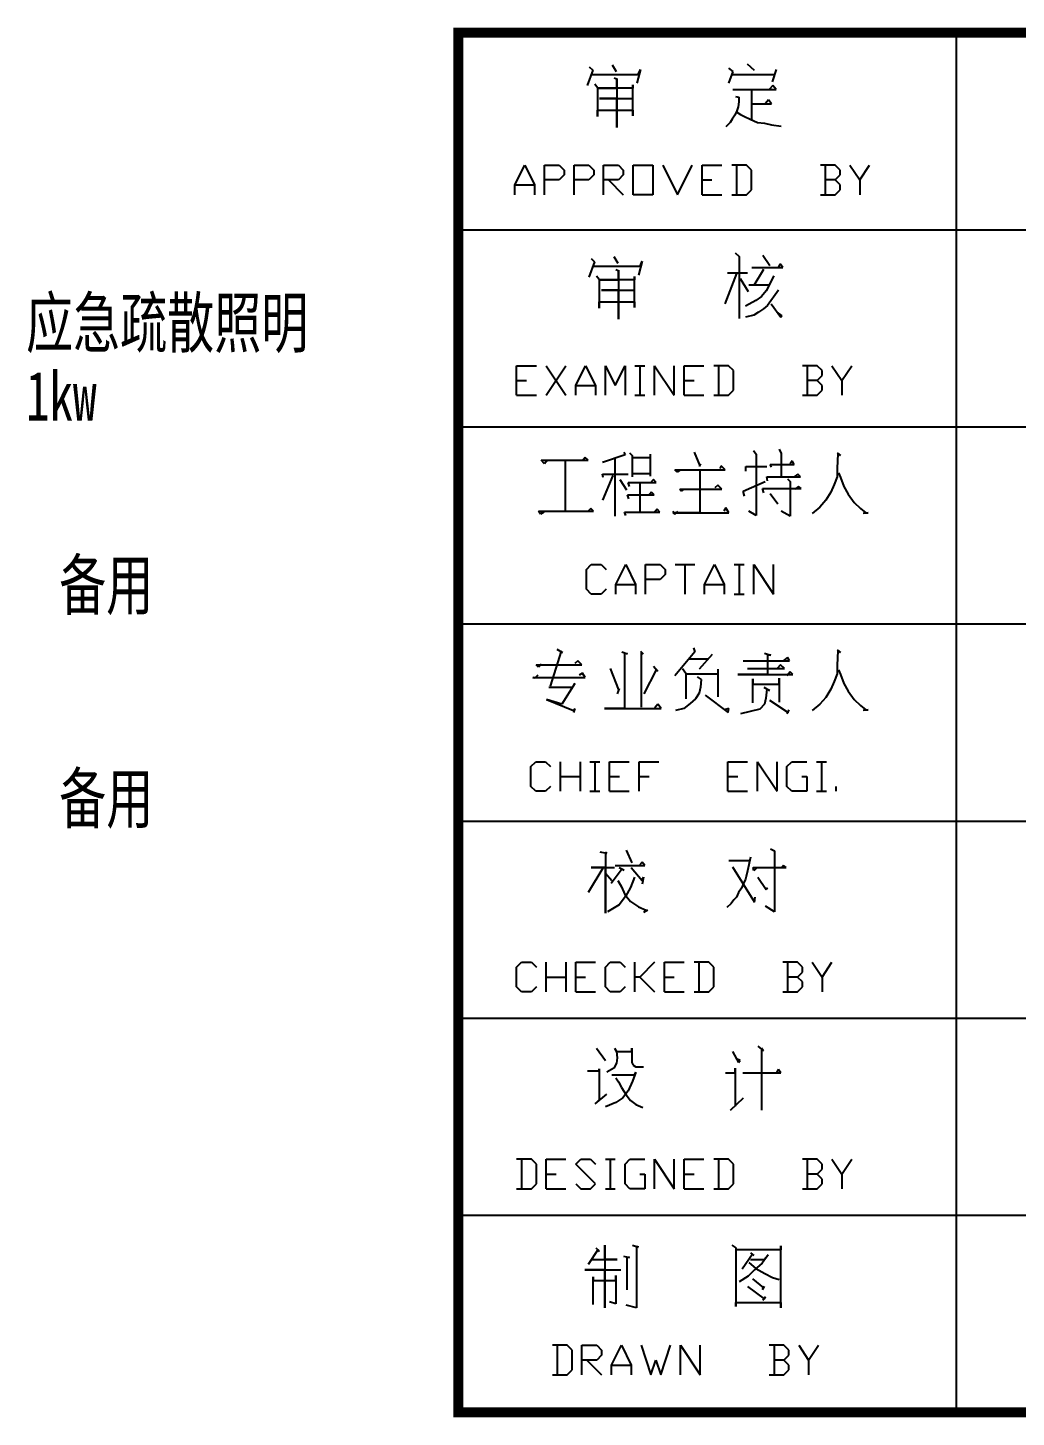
# Model space of a CAD drawing. Extents: x 12152 to 491505, y 111028 to 412681.
# Drawn here: x 74351 to 80370, y 278081 to 286541 of the extents above; entities that cross this region are included whole.
import ezdxf

# ---------------------------------------------------------------- set-up
doc = ezdxf.new("R2010")
doc.units = 0
doc.header["$LTSCALE"] = 1000
doc.header["$MEASUREMENT"] = 0
doc.linetypes.add('DASHEDX2', pattern=[38.1, 25.4, -12.7])
doc.layers.add('M', color=7, linetype='Continuous')
doc.layers.add('PUB_TITLE', color=4, linetype='Continuous')
doc.styles.add('-宋体', font='', dxfattribs={"width": 0.75})
doc.styles.get('-宋体').set_extended_font_data('SimSun')

# ---------------------------------------------------------------- blocks, each defined once
blk = doc.blocks.new('A$C79205BDE')
at = {"layer": 'PUB_TITLE'}
for p, q in [((2550.8, 19325), (2550.8, 12345.4)), ((706.6, 19134.8), (678.6, 19057.8)), ((689.1, 19152.3), (706.6, 19134.8)), ((696.1, 19113.8), (937.6, 19113.8)), ((804.6, 19162.8), (825.6, 19127.8)), ((948.1, 19138.3), (930.6, 19068.3)), ((937.6, 19113.8), (948.1, 19138.3)), ((1396.1, 19145.3), (1417.1, 19127.8)), ((1417.1, 19127.8), (1396.1, 19068.3)), ((1410.1, 19113.8), (1630.6, 19113.8)), ((1490.6, 19166.3), (1525.6, 19134.8)), ((1637.6, 19138.3), (1616.6, 19075.3)), ((717.1, 19064.8), (731.1, 19047.3)), ((731.1, 19047.3), (731.1, 18900.3)), ((734.6, 19043.8), (829.1, 19043.8)), ((909.6, 19043.8), (734.6, 19043.8)), ((815.1, 19096.3), (832.6, 19089.3)), ((829.1, 19089.3), (829.1, 18844.3)), ((829.1, 19043.8), (829.1, 19089.3)), ((909.6, 19061.3), (909.6, 19043.8)), ((909.6, 18903.8), (909.6, 19061.3)), ((1417.1, 19036.8), (1637.6, 19036.8)), ((1620.1, 19057.8), (1602.6, 19036.8)), ((1637.6, 19036.8), (1620.1, 19057.8)), ((741.6, 18991.3), (909.6, 18991.3)), ((829.1, 18991.3), (741.6, 18991.3)), ((829.1, 18844.3), (829.1, 18991.3)), ((1431.1, 19001.8), (1448.6, 18998.3)), ((1448.6, 18973.8), (1445.1, 18949.3)), ((1448.6, 18998.3), (1448.6, 18973.8)), ((1511.6, 19033.3), (1511.6, 18886.3)), ((1599.1, 18984.3), (1581.6, 18963.3)), ((1613.1, 18963.3), (1599.1, 18984.3)), ((731.1, 18931.8), (909.6, 18931.8)), ((731.1, 18900.3), (731.1, 18931.8)), ((909.6, 18931.8), (909.6, 18903.8)), ((1427.6, 18907.3), (1413.6, 18886.3)), ((1438.1, 18928.3), (1427.6, 18907.3)), ((1445.1, 18949.3), (1438.1, 18928.3)), ((1438.1, 18921.3), (1455.6, 18910.8)), ((1455.6, 18910.8), (1476.6, 18900.3)), ((1476.6, 18900.3), (1504.6, 18886.3)), ((1518.6, 18963.3), (1613.1, 18963.3)), ((1403.1, 18868.8), (1382.1, 18847.8)), ((1413.6, 18886.3), (1403.1, 18868.8)), ((1504.6, 18886.3), (1543.1, 18868.8)), ((1543.1, 18868.8), (1578.1, 18865.3)), ((1578.1, 18865.3), (1613.1, 18858.3)), ((1613.1, 18858.3), (1662.1, 18851.3)), ((311.7, 18553.1), (361.7, 18653.1)), ((361.7, 18653.1), (411.7, 18553.1)), ((461.7, 18653.1), (536.7, 18653.1)), ((461.7, 18503.1), (461.7, 18653.1)), ((536.7, 18653.1), (561.7, 18628.1)), ((561.7, 18628.1), (561.7, 18603.1)), ((611.7, 18653.1), (686.7, 18653.1)), ((611.7, 18503.1), (611.7, 18653.1)), ((686.7, 18653.1), (711.7, 18628.1)), ((711.7, 18628.1), (711.7, 18603.1)), ((761.7, 18653.1), (836.7, 18653.1)), ((761.7, 18503.1), (761.7, 18653.1)), ((836.7, 18653.1), (861.7, 18628.1)), ((861.7, 18628.1), (861.7, 18603.1)), ((911.7, 18653.1), (1011.7, 18653.1)), ((911.7, 18503.1), (911.7, 18653.1)), ((1011.7, 18653.1), (1011.7, 18503.1)), ((1061.7, 18653.1), (1136.7, 18503.1)), ((1136.7, 18503.1), (1211.7, 18653.1)), ((1261.7, 18653.1), (1361.7, 18653.1)), ((1261.7, 18503.1), (1261.7, 18653.1)), ((1486.7, 18653.1), (1411.7, 18653.1)), ((1436.7, 18653.1), (1436.7, 18503.1)), ((1511.7, 18628.1), (1486.7, 18653.1)), ((1511.7, 18528.1), (1511.7, 18628.1)), ((1936.7, 18653.1), (1861.7, 18653.1)), ((1886.7, 18653.1), (1886.7, 18503.1)), ((1961.7, 18628.1), (1936.7, 18653.1)), ((1961.7, 18603.1), (1961.7, 18628.1)), ((2011.7, 18653.1), (2061.7, 18578.1)), ((2061.7, 18578.1), (2111.7, 18653.1)), ((311.7, 18553.1), (411.7, 18553.1)), ((311.7, 18503.1), (311.7, 18553.1)), ((411.7, 18553.1), (411.7, 18503.1)), ((536.7, 18578.1), (461.7, 18578.1)), ((561.7, 18603.1), (536.7, 18578.1)), ((686.7, 18578.1), (611.7, 18578.1)), ((711.7, 18603.1), (686.7, 18578.1)), ((836.7, 18578.1), (761.7, 18578.1)), ((786.7, 18578.1), (861.7, 18503.1)), ((861.7, 18603.1), (836.7, 18578.1)), ((1261.7, 18578.1), (1311.7, 18578.1)), ((1936.7, 18578.1), (1886.7, 18578.1)), ((1936.7, 18578.1), (1961.7, 18603.1)), ((1961.7, 18553.1), (1936.7, 18578.1)), ((1961.7, 18528.1), (1961.7, 18553.1)), ((2061.7, 18578.1), (2061.7, 18503.1)), ((1011.7, 18503.1), (911.7, 18503.1)), ((1261.7, 18503.1), (1361.7, 18503.1)), ((1411.7, 18503.1), (1486.7, 18503.1)), ((1486.7, 18503.1), (1511.7, 18528.1)), ((1861.7, 18503.1), (1936.7, 18503.1)), ((1936.7, 18503.1), (1961.7, 18528.1)), ((25, 18325), (7025, 18325)), ((813.4, 18190), (834.4, 18155)), ((1429.4, 18207.5), (1450.4, 18190)), ((1450.4, 18190), (1450.4, 17875)), ((1569.4, 18197), (1604.4, 18144.5)), ((715.4, 18162), (687.4, 18085)), ((697.9, 18179.5), (715.4, 18162)), ((704.9, 18141), (946.4, 18141)), ((823.9, 18123.5), (841.4, 18116.5)), ((956.9, 18165.5), (939.4, 18095.5)), ((946.4, 18141), (956.9, 18165.5)), ((1513.4, 18134), (1670.9, 18134)), ((1572.9, 18123.5), (1523.9, 18043)), ((1656.9, 18151.5), (1646.4, 18130.5)), ((1670.9, 18134), (1656.9, 18151.5)), ((725.9, 18092), (739.9, 18074.5)), ((739.9, 18074.5), (739.9, 17927.5)), ((743.4, 18071), (837.9, 18071)), ((918.4, 18071), (743.4, 18071)), ((837.9, 18116.5), (837.9, 17871.5)), ((837.9, 18071), (837.9, 18116.5)), ((918.4, 18088.5), (918.4, 18071)), ((918.4, 17931), (918.4, 18088.5)), ((1436.4, 18102.5), (1376.9, 17948.5)), ((1390.9, 18106), (1492.4, 18106)), ((1453.9, 18078), (1495.9, 18011.5)), ((1625.4, 18092), (1586.9, 18015)), ((750.4, 18018.5), (918.4, 18018.5)), ((837.9, 18018.5), (750.4, 18018.5)), ((837.9, 17871.5), (837.9, 18018.5)), ((1499.4, 18046.5), (1600.9, 18046.5)), ((1562.4, 17987), (1534.4, 17966)), ((1586.9, 18015), (1562.4, 17987)), ((1649.9, 18018.5), (1593.9, 17941.5)), ((739.9, 17959), (918.4, 17959)), ((739.9, 17927.5), (739.9, 17959)), ((918.4, 17959), (918.4, 17931)), ((1534.4, 17966), (1481.9, 17938)), ((1572.9, 17924), (1548.4, 17906.5)), ((1593.9, 17941.5), (1572.9, 17924)), ((1611.4, 17948.5), (1660.4, 17882)), ((1523.9, 17892.5), (1481.9, 17882)), ((1548.4, 17906.5), (1523.9, 17892.5)), ((1667.4, 17889), (1642.9, 17906.5)), ((1660.4, 17882), (1667.4, 17889)), ((320.5, 17635.5), (420.5, 17635.5)), ((320.5, 17485.5), (320.5, 17635.5)), ((470.5, 17635.5), (570.5, 17485.5)), ((470.5, 17485.5), (570.5, 17635.5)), ((620.5, 17535.5), (670.5, 17635.5)), ((670.5, 17635.5), (720.5, 17535.5)), ((770.5, 17635.5), (820.5, 17535.5)), ((770.5, 17485.5), (770.5, 17635.5)), ((820.5, 17535.5), (870.5, 17635.5)), ((870.5, 17635.5), (870.5, 17485.5)), ((920.5, 17635.5), (970.5, 17635.5)), ((945.5, 17635.5), (945.5, 17485.5)), ((1020.5, 17635.5), (1120.5, 17485.5)), ((1020.5, 17485.5), (1020.5, 17635.5)), ((1120.5, 17485.5), (1120.5, 17635.5)), ((1170.5, 17635.5), (1270.5, 17635.5)), ((1170.5, 17485.5), (1170.5, 17635.5)), ((1395.5, 17635.5), (1320.5, 17635.5)), ((1345.5, 17635.5), (1345.5, 17485.5)), ((1420.5, 17610.5), (1395.5, 17635.5)), ((1845.5, 17635.5), (1770.5, 17635.5)), ((1795.5, 17635.5), (1795.5, 17485.5)), ((1870.5, 17610.5), (1845.5, 17635.5)), ((1920.5, 17635.5), (1970.5, 17560.5)), ((1970.5, 17560.5), (2020.5, 17635.5)), ((320.5, 17560.5), (370.5, 17560.5)), ((1170.5, 17560.5), (1220.5, 17560.5)), ((1420.5, 17510.5), (1420.5, 17610.5)), ((1845.5, 17560.5), (1795.5, 17560.5)), ((1845.5, 17560.5), (1870.5, 17585.5)), ((1870.5, 17535.5), (1845.5, 17560.5)), ((1870.5, 17585.5), (1870.5, 17610.5)), ((1970.5, 17560.5), (1970.5, 17485.5)), ((320.5, 17485.5), (420.5, 17485.5)), ((620.5, 17535.5), (720.5, 17535.5)), ((620.5, 17485.5), (620.5, 17535.5)), ((720.5, 17535.5), (720.5, 17485.5)), ((920.5, 17485.5), (970.5, 17485.5)), ((1170.5, 17485.5), (1270.5, 17485.5)), ((1320.5, 17485.5), (1395.5, 17485.5)), ((1395.5, 17485.5), (1420.5, 17510.5)), ((1770.5, 17485.5), (1845.5, 17485.5)), ((1845.5, 17485.5), (1870.5, 17510.5)), ((1870.5, 17510.5), (1870.5, 17535.5)), ((25, 17325), (7025, 17325)), ((1522.7, 17204.5), (1536.7, 17187)), ((1652.2, 17211.5), (1662.7, 17190.5)), ((444.7, 17155.5), (682.7, 17155.5)), ((462.2, 17138), (444.7, 17155.5)), ((476.2, 17155.5), (462.2, 17138)), ((567.2, 17155.5), (567.2, 16896.5)), ((567.2, 17152), (567.2, 16896.5)), ((668.7, 17169.5), (654.7, 17152)), ((682.7, 17155.5), (668.7, 17169.5)), ((871.7, 17183.5), (756.2, 17145)), ((819.2, 17166), (819.2, 16872)), ((864.7, 17197.5), (871.7, 17183.5)), ((892.7, 17194), (906.7, 17180)), ((906.7, 17180), (906.7, 17071.5)), ((906.7, 17169.5), (1001.2, 17169.5)), ((997.7, 17187), (997.7, 17075)), ((1221.7, 17197.5), (1249.7, 17127.5)), ((1253.2, 17138), (1246.2, 17124)), ((1249.7, 17127.5), (1253.2, 17138)), ((1536.7, 17187), (1536.7, 16875.5)), ((1606.7, 17134.5), (1729.2, 17134.5)), ((1613.7, 17120.5), (1606.7, 17134.5)), ((1662.7, 17190.5), (1662.7, 17071.5)), ((1718.7, 17152), (1708.2, 17138)), ((1729.2, 17134.5), (1718.7, 17152)), ((1946.2, 17194), (1963.7, 17180)), ((1949.7, 17190.5), (1946.2, 17113.5)), ((1963.7, 17180), (1949.7, 17190.5)), ((756.2, 17085.5), (885.7, 17085.5)), ((759.7, 17068), (756.2, 17085.5)), ((808.7, 17078.5), (756.2, 16952.5)), ((910.2, 17089), (1001.2, 17089)), ((1123.7, 17106.5), (1379.2, 17106.5)), ((1134.2, 17096), (1123.7, 17106.5)), ((1151.7, 17106.5), (1134.2, 17096)), ((1249.7, 17103), (1249.7, 16889.5)), ((1358.2, 17127.5), (1351.2, 17113.5)), ((1379.2, 17106.5), (1358.2, 17127.5)), ((1484.2, 17124), (1589.2, 17124)), ((1484.2, 17099.5), (1484.2, 17124)), ((1589.2, 17071.5), (1760.7, 17071.5)), ((1592.7, 17050.5), (1589.2, 17071.5)), ((1746.7, 17085.5), (1729.2, 17071.5)), ((1760.7, 17071.5), (1746.7, 17085.5)), ((1946.2, 17071.5), (1932.2, 17033)), ((1946.2, 17113.5), (1946.2, 17071.5)), ((1953.2, 17092.5), (1963.7, 17068)), ((1963.7, 17068), (1981.2, 17022.5)), ((843.7, 17057.5), (878.7, 17005)), ((885.7, 17043.5), (1029.2, 17043.5)), ((892.7, 17022.5), (885.7, 17043.5)), ((945.2, 17040), (945.2, 16893)), ((1004.7, 16994.5), (990.7, 16977)), ((1015.2, 17057.5), (997.7, 17040)), ((1018.7, 16980.5), (1004.7, 16994.5)), ((1029.2, 17043.5), (1015.2, 17057.5)), ((1148.2, 17008.5), (1361.7, 17008.5)), ((1155.2, 16998), (1148.2, 17008.5)), ((1169.2, 17008.5), (1155.2, 16998)), ((1340.7, 17029.5), (1326.7, 17015.5)), ((1361.7, 17008.5), (1340.7, 17029.5)), ((1470.2, 16998), (1582.2, 17047)), ((1477.2, 16973.5), (1470.2, 16998)), ((1568.2, 17012), (1764.2, 17012)), ((1575.2, 16991), (1568.2, 17012)), ((1694.2, 17061), (1708.2, 17047)), ((1708.2, 17047), (1708.2, 16872)), ((1750.2, 17022.5), (1732.7, 17008.5)), ((1764.2, 17012), (1750.2, 17022.5)), ((1914.7, 16994.5), (1890.2, 16952.5)), ((1932.2, 17033), (1914.7, 16994.5)), ((1981.2, 17022.5), (2002.2, 16984)), ((882.2, 16980.5), (1018.7, 16980.5)), ((889.2, 16959.5), (882.2, 16980.5)), ((1606.7, 16987.5), (1645.2, 16935)), ((1890.2, 16952.5), (1858.7, 16917.5)), ((2002.2, 16984), (2033.7, 16942)), ((2033.7, 16942), (2065.2, 16910.5)), ((430.7, 16896.5), (710.7, 16896.5)), ((441.2, 16882.5), (430.7, 16896.5)), ((458.7, 16893), (441.2, 16882.5)), ((696.7, 16910.5), (682.7, 16896.5)), ((710.7, 16896.5), (696.7, 16910.5)), ((868.2, 16893), (1046.7, 16893)), ((875.2, 16875.5), (868.2, 16893)), ((1032.7, 16907), (1018.7, 16889.5)), ((1046.7, 16893), (1032.7, 16907)), ((1113.2, 16896.5), (1123.7, 16882.5)), ((1113.2, 16889.5), (1396.7, 16889.5)), ((1249.7, 16889.5), (1113.2, 16889.5)), ((1123.7, 16882.5), (1137.7, 16896.5)), ((1382.7, 16914), (1372.2, 16896.5)), ((1396.7, 16889.5), (1382.7, 16914)), ((1536.7, 16875.5), (1498.2, 16896.5)), ((1708.2, 16872), (1662.7, 16896.5)), ((1858.7, 16917.5), (1820.2, 16886)), ((2065.2, 16910.5), (2093.2, 16889.5)), ((2103.7, 16889.5), (2079.2, 16886)), ((2093.2, 16889.5), (2103.7, 16889.5)), ((674.2, 16601), (699.2, 16626)), ((674.2, 16501), (674.2, 16601)), ((699.2, 16626), (749.2, 16626)), ((749.2, 16626), (774.2, 16601)), ((824.2, 16526), (874.2, 16626)), ((874.2, 16626), (924.2, 16526)), ((974.2, 16626), (1049.2, 16626)), ((974.2, 16476), (974.2, 16626)), ((1049.2, 16626), (1074.2, 16601)), ((1074.2, 16576), (1049.2, 16551)), ((1074.2, 16601), (1074.2, 16576)), ((1124.2, 16626), (1224.2, 16626)), ((1174.2, 16626), (1174.2, 16476)), ((1274.2, 16526), (1324.2, 16626)), ((1324.2, 16626), (1374.2, 16526)), ((1424.2, 16626), (1474.2, 16626)), ((1449.2, 16626), (1449.2, 16476)), ((1524.2, 16626), (1624.2, 16476)), ((1524.2, 16476), (1524.2, 16626)), ((1624.2, 16476), (1624.2, 16626)), ((699.2, 16476), (674.2, 16501)), ((774.2, 16501), (749.2, 16476)), ((824.2, 16526), (924.2, 16526)), ((824.2, 16476), (824.2, 16526)), ((924.2, 16526), (924.2, 16476)), ((1049.2, 16551), (974.2, 16551)), ((1274.2, 16526), (1374.2, 16526)), ((1274.2, 16476), (1274.2, 16526)), ((1374.2, 16526), (1374.2, 16476)), ((749.2, 16476), (699.2, 16476)), ((1424.2, 16476), (1474.2, 16476)), ((25, 16325), (7025, 16325)), ((546.2, 16187), (490.2, 16008.5)), ((525.2, 16197.5), (553.2, 16180)), ((553.2, 16180), (546.2, 16187)), ((854.2, 16183.5), (882.2, 16173)), ((868.2, 16176.5), (868.2, 15896.5)), ((882.2, 16173), (868.2, 16176.5)), ((948.7, 16187), (962.7, 16173)), ((952.2, 16180), (952.2, 15903.5)), ((962.7, 16173), (952.2, 16180)), ((1225.2, 16183.5), (1123.7, 16061)), ((1193.7, 16148.5), (1288.2, 16148.5)), ((1218.2, 16204.5), (1225.2, 16183.5)), ((1312.7, 16169.5), (1246.2, 16096)), ((1578.7, 16176.5), (1610.2, 16166)), ((1592.7, 16166), (1592.7, 16068)), ((1610.2, 16166), (1592.7, 16166)), ((1694.2, 16155.5), (1673.2, 16138)), ((1704.7, 16138), (1694.2, 16155.5)), ((1946.2, 16194), (1963.7, 16180)), ((1949.7, 16190.5), (1946.2, 16113.5)), ((1963.7, 16180), (1949.7, 16190.5)), ((420.2, 16117), (651.2, 16117)), ((430.7, 16106.5), (420.2, 16117)), ((444.7, 16120.5), (430.7, 16106.5)), ((630.2, 16138), (616.2, 16124)), ((651.2, 16117), (630.2, 16138)), ((654.7, 16075), (637.2, 16064.5)), ((668.7, 16054), (654.7, 16075)), ((794.7, 16099.5), (836.7, 15991)), ((1029.2, 16092.5), (966.2, 15970)), ((1015.2, 16110), (1036.2, 16085.5)), ((1036.2, 16085.5), (1029.2, 16092.5)), ((1162.2, 16099.5), (1179.7, 16075)), ((1179.7, 16075), (1179.7, 15945.5)), ((1340.7, 16096), (1340.7, 15956)), ((1470.2, 16138), (1704.7, 16138)), ((1491.2, 16099.5), (1680.2, 16099.5)), ((1659.2, 16117), (1641.7, 16099.5)), ((1680.2, 16099.5), (1659.2, 16117)), ((1708.2, 16082), (1690.7, 16061)), ((1722.2, 16068), (1708.2, 16082)), ((1946.2, 16113.5), (1946.2, 16071.5)), ((1953.2, 16092.5), (1963.7, 16068)), ((402.7, 16054), (668.7, 16054)), ((413.2, 16050.5), (402.7, 16054)), ((427.2, 16064.5), (413.2, 16050.5)), ((483.2, 16005), (605.7, 16005)), ((616.2, 16022.5), (549.7, 15917.5)), ((605.7, 16005), (616.2, 16022.5)), ((1183.2, 16071.5), (1340.7, 16071.5)), ((1235.7, 16057.5), (1256.7, 16043.5)), ((1253.2, 16005), (1246.2, 15973.5)), ((1256.7, 16043.5), (1253.2, 16005)), ((1442.2, 16068), (1722.2, 16068)), ((1592.7, 16068), (1442.2, 16068)), ((1519.2, 16047), (1519.2, 16019)), ((1519.2, 15924.5), (1519.2, 16047)), ((1519.2, 16019), (1652.2, 16019)), ((1575.2, 16005), (1603.2, 15987.5)), ((1652.2, 16050.5), (1652.2, 15928)), ((1652.2, 16019), (1652.2, 16050.5)), ((1932.2, 16033), (1914.7, 15994.5)), ((1946.2, 16071.5), (1932.2, 16033)), ((1963.7, 16068), (1981.2, 16022.5)), ((1981.2, 16022.5), (2002.2, 15984)), ((472.7, 15942), (609.2, 15886)), ((549.7, 15917.5), (472.7, 15942)), ((840.2, 15998), (829.7, 15970)), ((836.7, 15991), (840.2, 15998)), ((1228.7, 15945.5), (1200.7, 15921)), ((1246.2, 15973.5), (1228.7, 15945.5)), ((1277.7, 15963), (1393.2, 15875.5)), ((1585.7, 15949), (1578.7, 15917.5)), ((1589.2, 15994.5), (1585.7, 15949)), ((1603.2, 15987.5), (1589.2, 15994.5)), ((1603.2, 15938.5), (1697.7, 15875.5)), ((1890.2, 15952.5), (1858.7, 15917.5)), ((1914.7, 15994.5), (1890.2, 15952.5)), ((2002.2, 15984), (2033.7, 15942)), ((2033.7, 15942), (2065.2, 15910.5)), ((616.2, 15896.5), (609.2, 15875.5)), ((609.2, 15886), (616.2, 15896.5)), ((766.7, 15896.5), (1053.7, 15896.5)), ((868.2, 15896.5), (766.7, 15896.5)), ((1036.2, 15917.5), (1022.2, 15900)), ((1053.7, 15896.5), (1036.2, 15917.5)), ((1169.2, 15896.5), (1127.2, 15886)), ((1200.7, 15921), (1169.2, 15896.5)), ((1396.7, 15896.5), (1375.7, 15889.5)), ((1393.2, 15875.5), (1396.7, 15896.5)), ((1554.2, 15893), (1456.2, 15868.5)), ((1578.7, 15917.5), (1554.2, 15893)), ((1701.2, 15889.5), (1690.7, 15868.5)), ((1697.7, 15875.5), (1701.2, 15889.5)), ((1858.7, 15917.5), (1820.2, 15886)), ((2065.2, 15910.5), (2093.2, 15889.5)), ((2103.7, 15889.5), (2079.2, 15886)), ((2093.2, 15889.5), (2103.7, 15889.5)), ((392.2, 15601), (417.2, 15626)), ((392.2, 15501), (392.2, 15601)), ((417.2, 15626), (467.2, 15626)), ((467.2, 15626), (492.2, 15601)), ((542.2, 15476), (542.2, 15626)), ((642.2, 15626), (642.2, 15476)), ((692.2, 15626), (742.2, 15626)), ((717.2, 15626), (717.2, 15476)), ((792.2, 15626), (892.2, 15626)), ((792.2, 15476), (792.2, 15626)), ((942.2, 15626), (1042.2, 15626)), ((942.2, 15476), (942.2, 15626)), ((1392.2, 15626), (1492.2, 15626)), ((1392.2, 15476), (1392.2, 15626)), ((1542.2, 15626), (1642.2, 15476)), ((1542.2, 15476), (1542.2, 15626)), ((1642.2, 15476), (1642.2, 15626)), ((1692.2, 15601), (1717.2, 15626)), ((1692.2, 15501), (1692.2, 15601)), ((1717.2, 15626), (1792.2, 15626)), ((1842.2, 15626), (1892.2, 15626)), ((1867.2, 15626), (1867.2, 15476)), ((542.2, 15551), (642.2, 15551)), ((792.2, 15551), (842.2, 15551)), ((942.2, 15551), (992.2, 15551)), ((1392.2, 15551), (1442.2, 15551)), ((1767.2, 15551), (1792.2, 15551)), ((1792.2, 15551), (1792.2, 15476)), ((417.2, 15476), (392.2, 15501)), ((467.2, 15476), (417.2, 15476)), ((492.2, 15501), (467.2, 15476)), ((692.2, 15476), (742.2, 15476)), ((792.2, 15476), (892.2, 15476)), ((1392.2, 15476), (1492.2, 15476)), ((1717.2, 15476), (1692.2, 15501)), ((1792.2, 15476), (1717.2, 15476)), ((1842.2, 15476), (1892.2, 15476)), ((1942.2, 15476), (1942.2, 15501)), ((25, 15325), (7025, 15325)), ((743.4, 15169.5), (778.4, 15162.5)), ((771.4, 15166), (771.4, 14858)), ((778.4, 15162.5), (771.4, 15166)), ((876.4, 15176.5), (904.4, 15113.5)), ((1607.9, 15183.5), (1628.9, 15173)), ((1628.9, 15173), (1628.9, 14865)), ((697.9, 15089), (816.9, 15089)), ((771.4, 15089), (697.9, 15089)), ((771.4, 14858), (771.4, 15089)), ((820.4, 15099.5), (970.9, 15099.5)), ((841.4, 15089), (865.9, 15075)), ((900.9, 15089), (956.9, 15022.5)), ((956.9, 15117), (946.4, 15106.5)), ((946.4, 15106.5), (946.4, 15103)), ((970.9, 15099.5), (956.9, 15117)), ((1397.9, 15124), (1502.9, 15124)), ((1415.4, 15092.5), (1527.4, 14914)), ((1506.4, 15141.5), (1492.4, 15071.5)), ((1520.4, 15089), (1688.4, 15089)), ((1523.9, 15071.5), (1520.4, 15089)), ((1674.4, 15099.5), (1663.9, 15085.5)), ((1688.4, 15089), (1674.4, 15099.5)), ((757.4, 15085.5), (683.9, 14963)), ((771.4, 15061), (802.9, 15022.5)), ((855.4, 15082), (799.4, 15008.5)), ((834.4, 15022.5), (851.9, 14991)), ((865.9, 15075), (855.4, 15082)), ((918.4, 15040), (897.4, 14987.5)), ((963.9, 15040), (956.9, 15005)), ((956.9, 15022.5), (963.9, 15040)), ((1481.9, 15029.5), (1471.4, 15008.5)), ((1485.4, 15043.5), (1481.9, 15029.5)), ((1492.4, 15071.5), (1485.4, 15043.5)), ((1537.9, 15085.5), (1523.9, 15071.5)), ((1544.9, 15040), (1586.9, 14977)), ((851.9, 14991), (869.4, 14952.5)), ((869.4, 14952.5), (897.4, 14917.5)), ((897.4, 14987.5), (872.9, 14942)), ((1446.9, 14963), (1436.4, 14938.5)), ((1460.9, 14984), (1446.9, 14963)), ((1471.4, 15008.5), (1460.9, 14984)), ((1586.9, 14977), (1593.9, 14987.5)), ((841.4, 14900), (781.9, 14865)), ((872.9, 14942), (841.4, 14900)), ((897.4, 14917.5), (939.4, 14889.5)), ((939.4, 14889.5), (977.9, 14872)), ((1408.4, 14907), (1387.4, 14886)), ((1422.4, 14924.5), (1408.4, 14907)), ((1436.4, 14938.5), (1422.4, 14924.5)), ((1527.4, 14914), (1530.9, 14938.5)), ((1628.9, 14865), (1583.4, 14893)), ((984.9, 14872), (963.9, 14861.5)), ((977.9, 14872), (984.9, 14872)), ((320.5, 14583.5), (345.5, 14608.5)), ((345.5, 14608.5), (395.5, 14608.5)), ((395.5, 14608.5), (420.5, 14583.5)), ((470.5, 14458.5), (470.5, 14608.5)), ((570.5, 14608.5), (570.5, 14458.5)), ((620.5, 14608.5), (720.5, 14608.5)), ((620.5, 14458.5), (620.5, 14608.5)), ((770.5, 14583.5), (795.5, 14608.5)), ((795.5, 14608.5), (845.5, 14608.5)), ((845.5, 14608.5), (870.5, 14583.5)), ((920.5, 14458.5), (920.5, 14608.5)), ((1020.5, 14608.5), (945.5, 14533.5)), ((1070.5, 14608.5), (1170.5, 14608.5)), ((1070.5, 14458.5), (1070.5, 14608.5)), ((1295.5, 14608.5), (1220.5, 14608.5)), ((1245.5, 14608.5), (1245.5, 14458.5)), ((1320.5, 14583.5), (1295.5, 14608.5)), ((1745.5, 14608.5), (1670.5, 14608.5)), ((1695.5, 14608.5), (1695.5, 14458.5)), ((1770.5, 14583.5), (1745.5, 14608.5)), ((1820.5, 14608.5), (1870.5, 14533.5)), ((1870.5, 14533.5), (1920.5, 14608.5)), ((320.5, 14483.5), (320.5, 14583.5)), ((470.5, 14533.5), (570.5, 14533.5)), ((620.5, 14533.5), (670.5, 14533.5)), ((770.5, 14483.5), (770.5, 14583.5)), ((945.5, 14533.5), (920.5, 14533.5)), ((945.5, 14533.5), (1020.5, 14458.5)), ((1070.5, 14533.5), (1120.5, 14533.5)), ((1320.5, 14483.5), (1320.5, 14583.5)), ((1745.5, 14533.5), (1695.5, 14533.5)), ((1745.5, 14533.5), (1770.5, 14558.5)), ((1770.5, 14508.5), (1745.5, 14533.5)), ((1770.5, 14558.5), (1770.5, 14583.5)), ((1870.5, 14533.5), (1870.5, 14458.5)), ((345.5, 14458.5), (320.5, 14483.5)), ((395.5, 14458.5), (345.5, 14458.5)), ((420.5, 14483.5), (395.5, 14458.5)), ((620.5, 14458.5), (720.5, 14458.5)), ((795.5, 14458.5), (770.5, 14483.5)), ((845.5, 14458.5), (795.5, 14458.5)), ((870.5, 14483.5), (845.5, 14458.5)), ((1070.5, 14458.5), (1170.5, 14458.5)), ((1220.5, 14458.5), (1295.5, 14458.5)), ((1295.5, 14458.5), (1320.5, 14483.5)), ((1670.5, 14458.5), (1745.5, 14458.5)), ((1745.5, 14458.5), (1770.5, 14483.5)), ((1770.5, 14483.5), (1770.5, 14508.5)), ((25, 14325), (7025, 14325)), ((725.9, 14173), (771.4, 14110)), ((816.9, 14173), (827.4, 14155.5)), ((904.4, 14173), (904.4, 14099.5)), ((904.4, 14155.5), (904.4, 14173)), ((1544.9, 14183.5), (1572.9, 14159)), ((1562.4, 14173), (1562.4, 13858)), ((1572.9, 14159), (1562.4, 14173)), ((827.4, 14155.5), (830.9, 14124)), ((830.9, 14124), (827.4, 14096)), ((830.9, 14155.5), (904.4, 14155.5)), ((1415.4, 14155.5), (1446.9, 14099.5)), ((1453.9, 14110), (1432.9, 14120.5)), ((1446.9, 14099.5), (1453.9, 14110)), ((680.4, 14057.5), (739.9, 14057.5)), ((739.9, 14068), (739.9, 13910.5)), ((739.9, 14057.5), (739.9, 14068)), ((813.4, 14071.5), (778.4, 14050.5)), ((802.9, 14036.5), (918.4, 14036.5)), ((827.4, 14096), (813.4, 14071.5)), ((904.4, 14099.5), (911.4, 14085.5)), ((925.4, 14050.5), (907.9, 14005)), ((911.4, 14085.5), (925.4, 14078.5)), ((918.4, 14036.5), (925.4, 14050.5)), ((925.4, 14078.5), (963.9, 14078.5)), ((1380.4, 14047), (1429.4, 14047)), ((1429.4, 14071.5), (1429.4, 13879)), ((1429.4, 14047), (1429.4, 14071.5)), ((1467.9, 14047), (1660.4, 14047)), ((1649.9, 14064.5), (1639.4, 14047)), ((1660.4, 14047), (1649.9, 14064.5)), ((823.9, 14022.5), (837.9, 14001.5)), ((837.9, 14001.5), (851.9, 13973.5)), ((851.9, 13973.5), (876.4, 13935)), ((907.9, 14005), (886.9, 13956)), ((718.9, 13889.5), (778.4, 13938.5)), ((739.9, 13910.5), (718.9, 13889.5)), ((823.9, 13896.5), (771.4, 13875.5)), ((858.9, 13921), (823.9, 13896.5)), ((886.9, 13956), (858.9, 13921)), ((876.4, 13935), (897.4, 13907)), ((897.4, 13907), (925.4, 13886)), ((1404.9, 13858), (1471.4, 13921)), ((925.4, 13886), (960.4, 13872)), ((395.5, 13608.5), (320.5, 13608.5)), ((345.5, 13608.5), (345.5, 13458.5)), ((420.5, 13583.5), (395.5, 13608.5)), ((470.5, 13608.5), (570.5, 13608.5)), ((470.5, 13458.5), (470.5, 13608.5)), ((620.5, 13583.5), (645.5, 13608.5)), ((645.5, 13608.5), (695.5, 13608.5)), ((695.5, 13608.5), (720.5, 13583.5)), ((770.5, 13608.5), (820.5, 13608.5)), ((795.5, 13608.5), (795.5, 13458.5)), ((870.5, 13583.5), (895.5, 13608.5)), ((895.5, 13608.5), (970.5, 13608.5)), ((1020.5, 13608.5), (1120.5, 13458.5)), ((1020.5, 13458.5), (1020.5, 13608.5)), ((1120.5, 13458.5), (1120.5, 13608.5)), ((1170.5, 13608.5), (1270.5, 13608.5)), ((1170.5, 13458.5), (1170.5, 13608.5)), ((1395.5, 13608.5), (1320.5, 13608.5)), ((1345.5, 13608.5), (1345.5, 13458.5)), ((1420.5, 13583.5), (1395.5, 13608.5)), ((1845.5, 13608.5), (1770.5, 13608.5)), ((1795.5, 13608.5), (1795.5, 13458.5)), ((1870.5, 13583.5), (1845.5, 13608.5)), ((1920.5, 13608.5), (1970.5, 13533.5)), ((1970.5, 13533.5), (2020.5, 13608.5)), ((420.5, 13483.5), (420.5, 13583.5)), ((720.5, 13483.5), (620.5, 13583.5)), ((870.5, 13483.5), (870.5, 13583.5)), ((1420.5, 13483.5), (1420.5, 13583.5)), ((1845.5, 13533.5), (1870.5, 13558.5)), ((1870.5, 13558.5), (1870.5, 13583.5)), ((395.5, 13458.5), (420.5, 13483.5)), ((470.5, 13533.5), (520.5, 13533.5)), ((620.5, 13483.5), (645.5, 13458.5)), ((695.5, 13458.5), (720.5, 13483.5)), ((895.5, 13458.5), (870.5, 13483.5)), ((945.5, 13533.5), (970.5, 13533.5)), ((970.5, 13533.5), (970.5, 13458.5)), ((1170.5, 13533.5), (1220.5, 13533.5)), ((1395.5, 13458.5), (1420.5, 13483.5)), ((1845.5, 13533.5), (1795.5, 13533.5)), ((1870.5, 13508.5), (1845.5, 13533.5)), ((1845.5, 13458.5), (1870.5, 13483.5)), ((1870.5, 13483.5), (1870.5, 13508.5)), ((1970.5, 13533.5), (1970.5, 13458.5)), ((320.5, 13458.5), (395.5, 13458.5)), ((470.5, 13458.5), (570.5, 13458.5)), ((645.5, 13458.5), (695.5, 13458.5)), ((770.5, 13458.5), (820.5, 13458.5)), ((970.5, 13458.5), (895.5, 13458.5)), ((1170.5, 13458.5), (1270.5, 13458.5)), ((1320.5, 13458.5), (1395.5, 13458.5)), ((1770.5, 13458.5), (1845.5, 13458.5)), ((25, 13325), (7025, 13325)), ((732.9, 13148.5), (683.9, 13075)), ((722.4, 13159), (739.9, 13141.5)), ((739.9, 13141.5), (732.9, 13148.5)), ((767.9, 13173), (767.9, 12854.5)), ((767.9, 13099.5), (767.9, 13173)), ((862.4, 13117), (893.9, 13110)), ((907.9, 13173), (939.4, 13162.5)), ((928.9, 13166), (928.9, 12854.5)), ((939.4, 13162.5), (928.9, 13166)), ((1411.9, 13173), (1432.9, 13159)), ((1432.9, 13159), (1432.9, 12861.5)), ((1660.4, 13148.5), (1432.9, 13148.5)), ((1516.9, 13127.5), (1464.4, 13050.5)), ((1506.4, 13134.5), (1523.9, 13120.5)), ((1523.9, 13120.5), (1516.9, 13127.5)), ((1597.4, 13124), (1565.9, 13082)), ((1576.4, 13099.5), (1597.4, 13124)), ((1660.4, 13169.5), (1660.4, 13148.5)), ((1660.4, 12854.5), (1660.4, 13169.5)), ((666.4, 13047), (848.4, 13047)), ((767.9, 13047), (666.4, 13047)), ((704.9, 13099.5), (830.9, 13099.5)), ((830.9, 13099.5), (767.9, 13099.5)), ((767.9, 12854.5), (767.9, 13047)), ((879.9, 13110), (879.9, 12945.5)), ((893.9, 13110), (879.9, 13110)), ((1527.4, 13047), (1495.9, 13015.5)), ((1499.4, 13085.5), (1534.4, 13054)), ((1506.4, 13099.5), (1576.4, 13099.5)), ((1565.9, 13082), (1527.4, 13047)), ((1534.4, 13054), (1579.9, 13029.5)), ((708.4, 13012), (708.4, 12994.5)), ((708.4, 12872), (708.4, 13012)), ((708.4, 12994.5), (823.9, 12994.5)), ((823.9, 13019), (823.9, 12875.5)), ((823.9, 12994.5), (823.9, 13019)), ((1495.9, 13015.5), (1450.4, 12987.5)), ((1516.9, 13001.5), (1572.9, 12956)), ((1579.9, 13029.5), (1618.4, 13008.5)), ((1618.4, 13008.5), (1653.4, 12998)), ((1492.4, 12963), (1576.4, 12900)), ((1576.4, 12963), (1565.9, 12945.5)), ((1583.4, 12910.5), (1569.4, 12893)), ((1572.9, 12956), (1576.4, 12963)), ((1576.4, 12900), (1583.4, 12910.5)), ((823.9, 12875.5), (792.4, 12886)), ((928.9, 12854.5), (876.4, 12868.5)), ((1432.9, 12882.5), (1660.4, 12882.5)), ((1432.9, 12861.5), (1432.9, 12882.5)), ((1660.4, 12882.5), (1660.4, 12854.5)), ((576.8, 12664.9), (501.8, 12664.9)), ((526.8, 12664.9), (526.8, 12514.9)), ((601.8, 12639.9), (576.8, 12664.9)), ((601.8, 12539.9), (601.8, 12639.9)), ((651.8, 12664.9), (726.8, 12664.9)), ((651.8, 12514.9), (651.8, 12664.9)), ((726.8, 12664.9), (751.8, 12639.9)), ((751.8, 12639.9), (751.8, 12614.9)), ((801.8, 12564.9), (851.8, 12664.9)), ((851.8, 12664.9), (901.8, 12564.9)), ((951.8, 12664.9), (1001.8, 12514.9)), ((1051.8, 12514.9), (1101.8, 12664.9)), ((1151.8, 12664.9), (1251.8, 12514.9)), ((1151.8, 12514.9), (1151.8, 12664.9)), ((1251.8, 12514.9), (1251.8, 12664.9)), ((1676.8, 12664.9), (1601.8, 12664.9)), ((1626.8, 12664.9), (1626.8, 12514.9)), ((1701.8, 12639.9), (1676.8, 12664.9)), ((1701.8, 12614.9), (1701.8, 12639.9)), ((1751.8, 12664.9), (1801.8, 12589.9)), ((1801.8, 12589.9), (1851.8, 12664.9)), ((726.8, 12589.9), (651.8, 12589.9)), ((676.8, 12589.9), (751.8, 12514.9)), ((751.8, 12614.9), (726.8, 12589.9)), ((801.8, 12564.9), (901.8, 12564.9)), ((801.8, 12514.9), (801.8, 12564.9)), ((901.8, 12564.9), (901.8, 12514.9)), ((1001.8, 12514.9), (1026.8, 12589.9)), ((1026.8, 12589.9), (1051.8, 12514.9)), ((1676.8, 12589.9), (1626.8, 12589.9)), ((1676.8, 12589.9), (1701.8, 12614.9)), ((1701.8, 12564.9), (1676.8, 12589.9)), ((1701.8, 12539.9), (1701.8, 12564.9)), ((1801.8, 12589.9), (1801.8, 12514.9)), ((501.8, 12514.9), (576.8, 12514.9)), ((576.8, 12514.9), (601.8, 12539.9)), ((1601.8, 12514.9), (1676.8, 12514.9)), ((1676.8, 12514.9), (1701.8, 12539.9))]:
    blk.add_line(p, q, dxfattribs=at)
at = {"layer": 'PUB_TITLE', "const_width": 50}
blk.add_lwpolyline([(25, 19325), (7025, 19325), (7025, 12325), (25, 12325)], close=True, dxfattribs=at)

msp = doc.modelspace()

# ---------------------------------------------------------------- block references
at = {"xscale": 1.199999999953434, "yscale": 1.199999999953434, "zscale": 1.199999999953434}
msp.add_blockref('A$C79205BDE', (76943, 263321.1), dxfattribs=at)

# ---------------------------------------------------------------- texts
at = {"layer": 'M', "color": 0, "linetype": 'DASHEDX2', "style": '-宋体', "width": 0.7}
for s, p in [('应急疏散照明', (74340.4, 284595.6, 5472)), ('1kw', (74340.4, 284149.6, 5472)), ('备用', (74541.9, 282999.2, 5472)), ('备用', (74541.9, 281699.5, 5472))]:
    msp.add_text(s, height=300, dxfattribs=at).set_placement(p)

doc.saveas('drawing.dxf')
